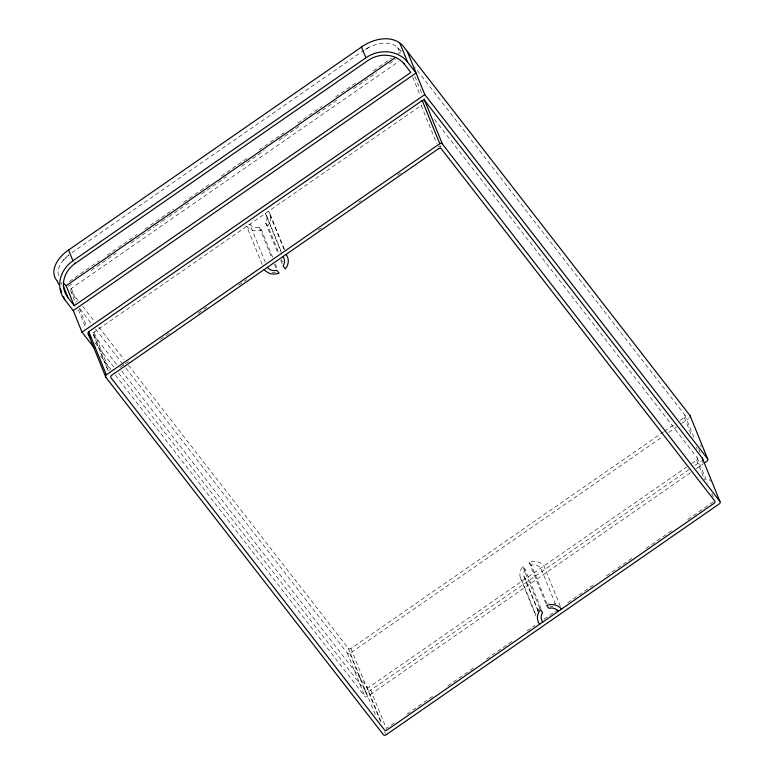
<?xml version="1.0" encoding="UTF-8"?>
<svg xmlns="http://www.w3.org/2000/svg" width="774" height="774" viewBox="0 0 774 774"><rect width="100%" height="100%" fill="white"/><g stroke="black" fill="none" stroke-linecap="round" stroke-linejoin="round"><path stroke-width="0.58" stroke-dasharray="3.87 2.9" d="M68.644 255.062C62.133 260.267 55.544 268.984 58.988 277.624M63.333 260.248L68.77 254.956M71.914 252.672L363.848 50.339M69.341 281.484L99.149 260.819M107.093 255.314L136.901 234.657M144.854 229.143L173.666 209.173M183.602 202.285L209.435 184.386M221.354 176.114L247.187 158.215M259.116 149.953L283.952 132.731M297.864 123.095L321.703 106.56M335.616 96.924L357.472 81.773M373.368 70.753L391.257 58.36M398.213 53.541L401.193 51.471M68.46 286.254L72.437 283.497M91.313 270.416L116.148 253.204M131.058 242.872L153.91 227.034M154.897 226.347L160.866 222.215M161.853 221.519L167.823 217.388M168.809 216.701L188.682 202.933M201.598 193.974L226.443 176.762M241.343 166.429L264.195 150.591M279.095 140.258L300.96 125.107M316.856 114.097L338.712 98.946M353.612 88.613L376.464 72.775M389.38 63.826L395.35 59.685M78.155 300.438L70.753 290.908A1.906 1.703 -22.1 0 1 71.266 288.479L398.745 61.504M108.166 370.746L93.509 334.639A1.906 1.703 -22.1 0 1 94.012 332.201L421.211 105.419A1.906 1.703 -22.1 0 1 421.859 105.119M119.825 367.592L130.729 360.036M160.47 339.418L169.4 333.236M198.154 313.306L207.074 307.114M238.798 285.122L246.732 279.627M318.124 230.149L323.077 226.714M358.778 201.975L360.761 200.601M397.449 175.166L401.416 172.418M128.484 365.251L348.271 648.293A1.906 1.703 -22.1 0 0 350.883 648.573L659.506 434.659M660.503 433.972L663.482 431.911M664.469 431.224L674.396 424.346M680.346 420.214L684.322 417.467A1.906 1.703 -22.1 0 0 684.826 415.028L414.709 67.174M125.93 368.134L347.265 653.159A1.906 1.703 -22.1 0 0 349.867 653.44L662.718 436.594M668.678 432.463L676.621 426.958M681.594 423.523L688.541 418.695M121.653 370.881L366.818 686.606A1.906 1.703 -22.1 0 0 369.43 686.877L686.712 466.964M691.675 463.529L696.629 460.095A1.906 1.703 -22.1 0 0 697.142 457.657L433.45 118.093M688.947 469.586L368.414 691.743A1.906 1.703 -22.1 0 1 365.812 691.472L117.89 372.207M694.907 465.455L700.857 461.333M115.326 375.08L364.796 696.339A1.906 1.703 -22.1 0 0 367.398 696.61L691.182 472.198M696.145 468.763L703.092 463.945M394.247 722.955L386.313 728.46L369.43 686.877M407.134 714.025L434.901 694.781M447.788 685.851L473.562 667.981M486.459 659.042L514.217 639.808M527.113 630.868L535.037 625.373M544.074 619.113L557.706 609.66M567.758 602.694L593.542 584.825M606.429 575.895L634.196 556.651M646.087 548.398L671.871 530.538M687.738 519.538L713.512 501.668M368.482 47.543L364.689 49.768L370.291 46.653L376.377 44.389L382.211 43.238L387.977 43.199L395.108 45.385L401.242 50.997M281.842 253.891L265.405 213.411A9.54 8.504 -22.1 0 1 265.55 222.854L267.785 225.727L278.33 251.714M560.376 606.41L543.938 565.929A13.352 11.91 -22.1 0 0 529.097 562.243L531.332 565.126L547.16 604.097M265.298 262.318L249.828 224.208A9.54 8.504 -22.1 0 0 259.319 227.169L261.554 230.052L272.661 257.403M535.898 614.962L522.121 581.042A13.352 11.91 -22.1 0 1 522.866 566.568L525.101 569.441L541.132 608.944M522.866 566.568L539.749 608.141L541.423 610.299M82.595 306.156L94.438 321.404M98.879 327.121L124.043 359.533M80.032 309.029L91.139 323.329M95.579 329.047L122.224 363.364M122.969 364.322L125.185 367.176M93.509 334.639L117.213 365.154M94.95 342.669L114.194 367.447M100.523 356.021L110.885 369.362M700.499 445.002L701.225 446.792M684.826 415.028L694.268 438.278M698.758 449.346L700.112 452.674M684.322 417.467L691.627 435.452M696.368 447.149L697.103 448.949M701.854 460.636L702.579 462.436M709.516 479.532L710.251 481.331M697.142 457.657L707.542 483.179M711.77 493.57L714.296 499.811M696.629 460.095L704.717 480.015M414.98 76.539L421.549 92.725M412.736 77.158L420.04 95.154M440 145.531L440.706 147.263M397.584 47.301L400.187 53.687M421.211 105.419L436.691 143.529M555.48 604.194L540.823 568.087A9.54 8.504 -22.1 0 0 531.332 565.126M529.097 562.243L545.98 603.826A13.352 11.91 -22.1 0 1 548.969 603.081M538.124 610.618L525.236 578.884A9.54 8.504 -22.1 0 1 525.101 569.441M524.085 576.775L538.007 611.073M520.389 577.772L536.005 616.23M270.252 214.524L284.6 249.867M284.068 249.547L268.52 211.254A13.352 11.91 -22.1 0 1 267.785 225.727M266.566 215.52L281.339 251.898M281.504 259.513L282.558 262.115M265.55 222.854L277.992 253.485M280.652 260.054L282.433 264.427M275.321 263.973L277.547 269.439M259.319 227.169L271.974 258.352M274.441 264.418L276.202 268.752A9.54 8.504 -22.1 0 1 274.896 268.984M262.183 264.485L246.713 226.366A13.352 11.91 -22.1 0 0 261.554 230.052M366.818 686.606L381.592 722.984M350.883 648.573L380.556 721.639M384.601 731.604L385.5 733.82M348.271 648.293L375.671 715.756M349.867 653.44L367.398 696.61M347.265 653.159L364.796 696.339M94.012 332.201L109.492 370.311M93.228 334.058L108.428 371.481M71.266 288.479L76.742 301.966M79.296 308.265L86.601 326.26M70.482 290.337L75.736 303.292M78.397 309.735L85.817 328.118M60.894 282.229L61.756 284.358M438.239 146.905A1.906 1.703 -22.1 0 1 440.493 147.041M275.447 272.371A13.352 11.91 -22.1 0 1 272.255 272.458M537.678 611.528A13.352 11.91 -22.1 0 1 539.749 608.141M554.261 603.343A13.352 11.91 -22.1 0 1 555.277 603.633M550.188 606.419A9.54 8.504 -22.1 0 1 552.897 606.661"/><path stroke-width="1.16" d="M704.088 463.249L707.068 461.188A1.906 1.703 -22.1 0 0 707.571 458.75L690.04 415.58L405.17 48.714C395.253 33.553 374.103 37.945 361.497 47.011L68.567 250.031C59.095 256.271 48.481 270.049 56.957 280.788M73.249 310.597L64.842 299.77A30.515 27.216 -22.1 0 1 72.95 260.828L365.879 57.798A30.515 27.216 -22.1 0 1 407.627 62.181L416.035 73.017L73.249 310.597L82.015 332.191L94.602 348.397M67.957 297.613A26.703 23.81 -22.1 0 1 75.059 263.537L367.979 60.507A26.703 23.81 -22.1 0 1 404.512 64.348L410.82 72.466L74.265 305.73L67.957 297.613L63.197 285.887M74.265 305.73L66.148 285.741L395.746 57.295M82.015 332.191L424.8 94.602L407.269 51.423M88.797 331.659L422.227 100.552A1.906 1.703 -22.1 0 1 424.839 100.823L702.357 458.208L719.888 501.388A1.906 1.703 -22.1 0 1 719.385 503.816L385.945 734.923A1.906 1.703 -22.1 0 1 383.343 734.652L105.825 377.267L88.284 334.087A1.906 1.703 -22.1 0 1 88.797 331.659L106.328 374.829A1.906 1.703 -22.1 0 0 105.825 377.267M106.328 374.829L439.758 143.722A1.906 1.703 -22.1 0 1 442.37 144.003L719.888 501.388M63.226 282.781L66.148 285.741M424.8 94.602L707.571 458.75M88.284 334.087L90.51 336.951M424.104 99.024L442.37 144.003M400.052 43.538L407.627 62.181M422.227 100.552L439.758 143.722M404.076 63.275L404.512 64.348M361.497 47.011L365.879 57.798M74.797 262.899L75.059 263.537M68.567 250.031L72.95 260.828M57.276 281.126L58.611 284.416M60.391 288.799L61.727 292.088M63.507 296.481L64.842 299.77M539.652 624.221A13.352 11.91 -22.1 0 1 540.397 609.738L542.632 612.621A9.54 8.504 -22.1 0 0 542.777 622.064M561.469 609.099A13.352 11.91 -22.1 0 0 546.628 605.423L548.863 608.296A9.54 8.504 -22.1 0 1 558.354 611.266M282.936 256.591A9.54 8.504 -22.1 0 1 283.081 266.033L285.316 268.907A13.352 11.91 -22.1 0 0 286.051 254.423M267.359 267.388A9.54 8.504 -22.1 0 0 276.85 270.349L279.085 273.222A13.352 11.91 -22.1 0 1 264.244 269.546M702.357 458.208A1.906 1.703 -22.1 0 1 702.347 460.153M690.04 415.58A1.906 1.703 -22.1 0 1 690.04 417.515M438.752 148.589L111.543 375.38A1.906 1.703 -22.1 0 0 111.04 377.809L384.349 729.785A1.906 1.703 -22.1 0 0 386.961 730.056L714.16 503.274A1.906 1.703 -22.1 0 0 714.673 500.836L441.354 148.869A1.906 1.703 -22.1 0 0 438.752 148.589"/></g></svg>
